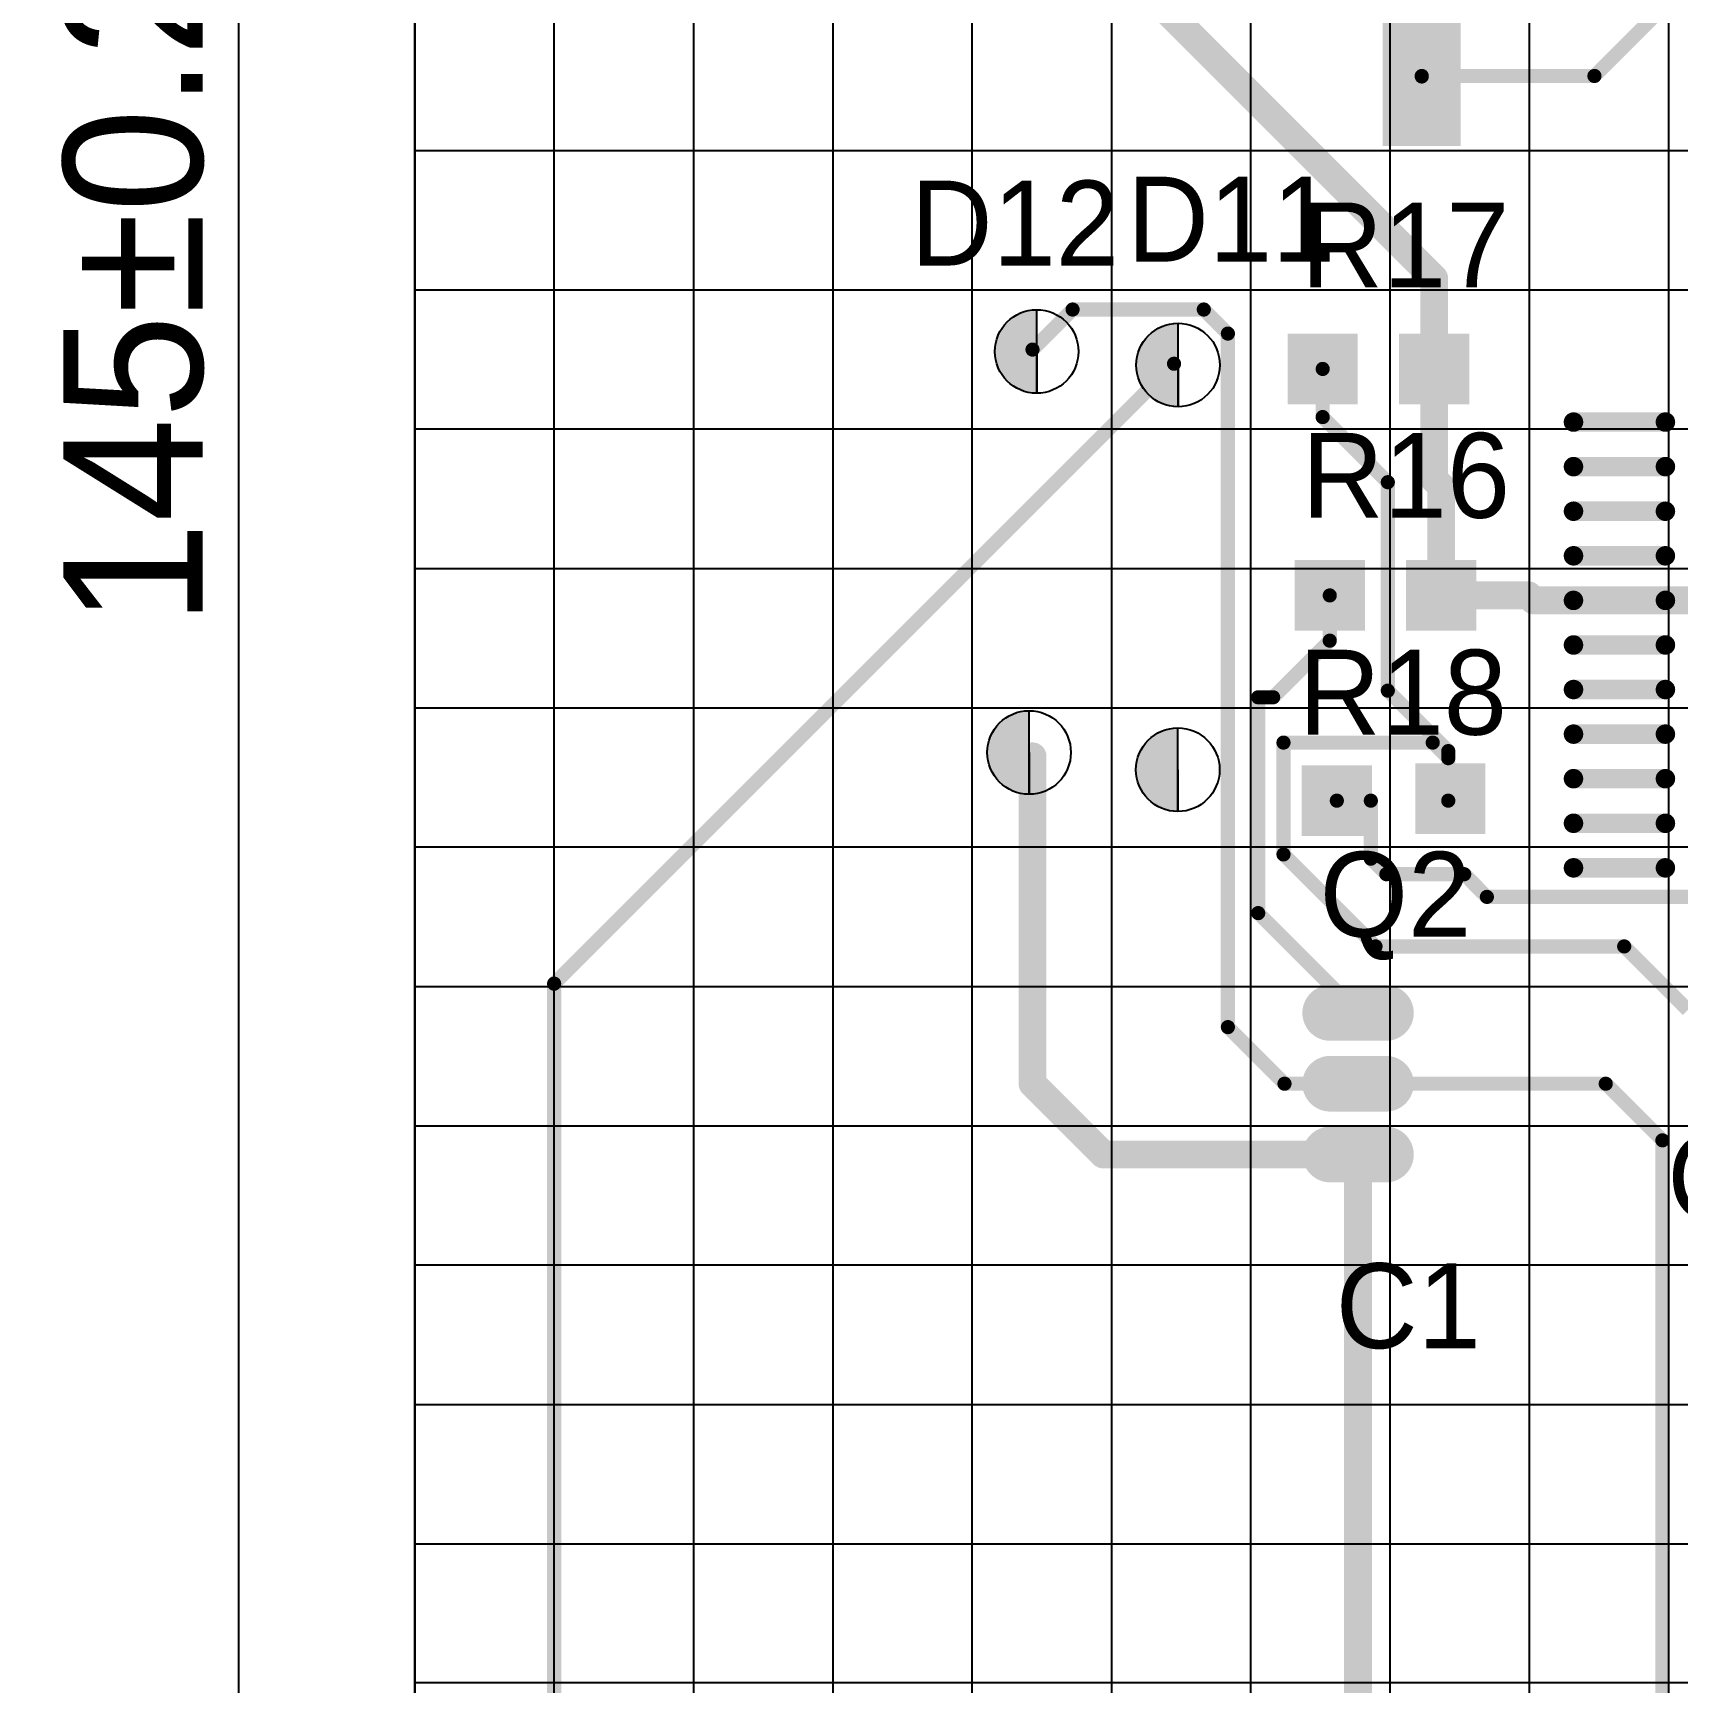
# Model space of a CAD drawing. Header units: millimetres. Extents: x 40 to 3761, y -469 to 920.
# Drawn here: x 1214.3 to 1243.82, y 168.64 to 198.25 of the extents above; entities that cross this region are included whole.
import ezdxf

# ---------------------------------------------------------------- set-up
doc = ezdxf.new("R2010")
doc.units = ezdxf.units.MM
doc.layers.get('Defpoints').update_dxf_attribs({"color": 5})
for name, color, linetype in [('3-размеры', 6, 'Continuous'), ('TopLayer', 1, 'Continuous'), ('TopOverlay', 2, 'Continuous'), ('Слой1', 7, 'Continuous')]:
    doc.layers.add(name, color=color, linetype=linetype)
doc.dimstyles.new('ISO-25', dxfattribs={"dimtxt": 2.5, "dimasz": 2.5, "dimexe": 1.25, "dimexo": 0.625, "dimtad": 1, "dimtxsty": 'Standard', "dimcen": 2.5, "dimadec": 0, "dimazin": 0, "dimtfac": 1, "dimtmove": 0, "dimatfit": 3, "dimfxl": 1, "dimarcsym": 0})

# ---------------------------------------------------------------- blocks, each defined once
blk = doc.blocks.new('*D80')
at = {"layer": '3-размеры', "color": 0, "lineweight": -2, "transparency": 16777216}
for p, q in [((1220.527, 271.139), (1211.781, 271.139)), ((1213.031, 268.639), (1213.031, 121.139)), ((1220.527, 118.639), (1211.781, 118.639))]:
    blk.add_line(p, q, dxfattribs=at)
at = {"layer": '3-размеры', "color": 0, "transparency": 16777216}
for points in [[(1212.614, 268.639), (1213.448, 268.639), (1213.031, 271.139)], [(1212.614, 121.139), (1213.448, 121.139), (1213.031, 118.639)]]:
    blk.add_solid(points, dxfattribs=at)
at = {"layer": 'Defpoints', "color": 0, "transparency": 16777216}
for p in [(1221.152, 271.139), (1213.031, 118.639), (1221.152, 118.639)]:
    blk.add_point(p, dxfattribs=at)
at = {"layer": '3-размеры', "color": 0, "transparency": 16777216, "insert": (1211.156, 194.889), "char_height": 2.5, "attachment_point": 5, "rotation": 90}
blk.add_mtext('150h12', dxfattribs=at)
blk = doc.blocks.new('*D77')
at = {"layer": '3-размеры', "color": 0, "lineweight": -2, "transparency": 16777216}
for p, q in [((1223.027, 266.139), (1216.736, 266.139)), ((1217.986, 263.639), (1217.986, 123.656)), ((1223.03, 121.156), (1216.736, 121.156))]:
    blk.add_line(p, q, dxfattribs=at)
at = {"layer": '3-размеры', "color": 0, "transparency": 16777216}
for points in [[(1217.57, 263.639), (1218.403, 263.639), (1217.986, 266.139)], [(1217.57, 123.656), (1218.403, 123.656), (1217.986, 121.156)]]:
    blk.add_solid(points, dxfattribs=at)
at = {"layer": 'Defpoints', "color": 0, "transparency": 16777216}
for p in [(1223.652, 266.139), (1217.986, 121.156), (1223.655, 121.156)]:
    blk.add_point(p, dxfattribs=at)
at = {"layer": '3-размеры', "color": 0, "transparency": 16777216, "insert": (1216.111, 193.647), "char_height": 2.5, "attachment_point": 5, "rotation": 90}
blk.add_mtext('145%%P0.2', dxfattribs=at)
blk = doc.blocks.new('*U56')
for p, q in [((2.5, 76.25), (2.5, -76.25)), ((-2.5, 73.75), (-2.5, -76.25)), ((0.003, -76.25), (0.003, 73.75))]:
    blk.add_line(p, q)
blk = doc.blocks.new('*U57')
at = {"color": 0, "linetype": 'ByBlock', "lineweight": -2, "transparency": 16777216}
for p in [(0, 0), (7.5, 0), (15, 0), (22.5, 0)]:
    blk.add_blockref('*U56', p, dxfattribs=at)
blk = doc.blocks.new('*U58')
for p, q in [((25, 2.5), (-25, 2.5)), ((-25, 0), (25, 0)), ((-25, -2.5), (25, -2.5))]:
    blk.add_line(p, q)
blk = doc.blocks.new('*U59')
at = {"color": 0, "linetype": 'ByBlock', "lineweight": -2, "transparency": 16777216}
for p in [(0, 75), (0, 67.5), (0, 60), (0, 52.5), (0, 45)]:
    blk.add_blockref('*U58', p, dxfattribs=at)

msp = doc.modelspace()

# ---------------------------------------------------------------- hatches: boundary and pattern name
h = msp.add_hatch(color=256)
h.dxf.hatch_style = 1
h.paths.add_polyline_path([(1232.313, 193.284, 0.414214), (1231.563, 192.534, 0.414214), (1232.313, 191.784), (1232.313, 192.534)])
h = msp.add_hatch(color=256)
h.dxf.hatch_style = 1
h.paths.add_polyline_path([(1234.849, 193.041, 0.414214), (1234.099, 192.291, 0.414214), (1234.849, 191.541), (1234.849, 192.291)])
h = msp.add_hatch(color=256)
h.dxf.hatch_style = 1
h.paths.add_polyline_path([(1232.176, 186.087, 0.414214), (1231.426, 185.337, 0.414214), (1232.176, 184.587), (1232.176, 185.337)])
h = msp.add_hatch(color=256)
h.dxf.hatch_style = 1
h.paths.add_polyline_path([(1234.844, 185.778, 0.414214), (1234.094, 185.028, 0.414214), (1234.844, 184.278), (1234.844, 185.028)])

# ---------------------------------------------------------------- linework, layer by layer
msp.add_line((1221.152, 118.639), (1221.152, 268.639))
at = {"layer": 'TopLayer'}
for points, const_width in [([(1239.445, 193.846), (1231.944, 201.347)], 0.5), ([(1243.541, 198.697), (1242.322, 197.478)], 0.254), ([(1242.322, 197.478), (1239.223, 197.478)], 0.254), ([(1239.223, 197.469), (1239.223, 197.478)], 0.254), ([(1239.445, 192.22), (1239.445, 193.846)], 0.5), ([(1232.957, 193.287), (1232.238, 192.568)], 0.254), ([(1235.311, 193.287), (1232.957, 193.287)], 0.254), ([(1235.743, 192.855), (1235.311, 193.287)], 0.254), ([(1235.743, 180.409), (1235.743, 192.855)], 0.254), ([(1239.445, 190.239), (1239.445, 192.22)], 0.5), ([(1234.778, 192.314), (1223.653, 181.189)], 0.254), ([(1237.445, 191.357), (1237.445, 192.22)], 0.254), ([(1238.613, 190.188), (1237.445, 191.357)], 0.254), ([(1243.596, 191.267), (1241.946, 191.267)], 0.35), ([(1239.572, 190.112), (1239.445, 190.239)], 0.5), ([(1243.596, 190.467), (1241.946, 190.467)], 0.35), ([(1238.613, 186.448), (1238.613, 190.188)], 0.254), ([(1239.572, 188.156), (1239.572, 190.112)], 0.5), ([(1243.596, 189.667), (1241.946, 189.667)], 0.35), ([(1243.596, 188.867), (1241.946, 188.867)], 0.35), ([(1241.141, 188.156), (1239.572, 188.156)], 0.5), ([(1241.23, 188.067), (1241.141, 188.156)], 0.5), ([(1237.572, 187.344), (1237.572, 188.156)], 0.254), ([(1242.771, 188.067), (1241.23, 188.067)], 0.5), ([(1243.596, 188.067), (1241.946, 188.067)], 0.35), ([(1246.716, 188.067), (1242.771, 188.067)], 0.5), ([(1237.572, 187.344), (1236.556, 186.328)], 0.254), ([(1243.596, 187.267), (1241.946, 187.267)], 0.35), ([(1239.699, 185.362), (1238.613, 186.448)], 0.254), ([(1243.596, 186.467), (1241.946, 186.467)], 0.35), ([(1236.556, 186.328), (1236.288, 186.328)], 0.254), ([(1236.288, 182.455), (1236.288, 186.328)], 0.254), ([(1243.596, 185.667), (1241.946, 185.667)], 0.35), ([(1232.238, 179.393), (1232.238, 185.268)], 0.5), ([(1236.742, 183.508), (1236.742, 185.515)], 0.254), ([(1239.42, 185.515), (1236.742, 185.515)], 0.254), ([(1239.699, 185.235), (1239.42, 185.515)], 0.254), ([(1239.699, 185.235), (1239.699, 185.362)], 0.254), ([(1239.699, 184.473), (1239.699, 185.235)], 0.254), ([(1243.596, 184.867), (1241.946, 184.867)], 0.35), ([(1238.309, 184.473), (1237.699, 184.473)], 0.254), ([(1238.309, 183.432), (1238.309, 184.473)], 0.254), ([(1243.596, 184.067), (1241.946, 184.067)], 0.35), ([(1238.393, 181.857), (1236.742, 183.508)], 0.254), ([(1238.588, 183.153), (1238.309, 183.432)], 0.254), ([(1243.596, 183.267), (1241.946, 183.267)], 0.35), ([(1239.985, 183.153), (1238.588, 183.153)], 0.254), ([(1240.391, 182.746), (1239.985, 183.153)], 0.254), ([(1244.227, 182.746), (1240.391, 182.746)], 0.254), ([(1238.08, 180.663), (1236.288, 182.455)], 0.254), ([(1242.855, 181.857), (1238.393, 181.857)], 0.254), ([(1243.998, 180.714), (1242.855, 181.857)], 0.254), ([(1223.653, 129.752), (1223.653, 181.189)], 0.254), ([(1237.58, 180.663), (1238.58, 180.663)], 1), ([(1236.759, 179.393), (1235.743, 180.409)], 0.254), ([(1237.58, 179.393), (1238.58, 179.393)], 1), ([(1233.508, 178.123), (1232.238, 179.393)], 0.5), ([(1238.08, 179.393), (1236.759, 179.393)], 0.254), ([(1242.525, 179.393), (1238.08, 179.393)], 0.254), ([(1243.541, 178.377), (1242.525, 179.393)], 0.254), ([(1237.58, 178.123), (1238.58, 178.123)], 1), ([(1238.08, 178.123), (1233.508, 178.123)], 0.5), ([(1238.08, 167.455), (1238.08, 178.123)], 0.5), ([(1243.541, 164.153), (1243.541, 178.377)], 0.254)]:
    msp.add_lwpolyline(points, dxfattribs=dict(at, const_width=const_width))
for points, const_width in [([(1239.286, 197.478, -1), (1239.159, 197.478, -1)], 0.127), ([(1239.286, 197.478, -1), (1239.159, 197.478, -1)], 0.127), ([(1239.286, 197.469, -1), (1239.159, 197.469, -1)], 0.127), ([(1242.385, 197.478, -1), (1242.258, 197.478, -1)], 0.127), ([(1242.385, 197.478, -1), (1242.258, 197.478, -1)], 0.127), ([(1239.57, 193.846, -1), (1239.32, 193.846, -1)], 0.25), ([(1239.57, 193.846, -1), (1239.32, 193.846, -1)], 0.25), ([(1233.02, 193.287, -1), (1232.893, 193.287, -1)], 0.127), ([(1233.02, 193.287, -1), (1232.893, 193.287, -1)], 0.127), ([(1235.375, 193.287, -1), (1235.248, 193.287, -1)], 0.127), ([(1235.375, 193.287, -1), (1235.248, 193.287, -1)], 0.127), ([(1235.807, 192.855, -1), (1235.68, 192.855, -1)], 0.127), ([(1235.807, 192.855, -1), (1235.68, 192.855, -1)], 0.127), ([(1232.301, 192.568, -1), (1232.174, 192.568, -1)], 0.127), ([(1239.57, 192.22, -1), (1239.32, 192.22, -1)], 0.25), ([(1239.57, 192.22, -1), (1239.32, 192.22, -1)], 0.25), ([(1234.841, 192.314, -1), (1234.714, 192.314, -1)], 0.127), ([(1237.508, 192.22, -1), (1237.381, 192.22, -1)], 0.127), ([(1237.508, 191.357, -1), (1237.381, 191.357, -1)], 0.127), ([(1237.508, 191.357, -1), (1237.381, 191.357, -1)], 0.127), ([(1242.033, 191.267, -1), (1241.858, 191.267, -1)], 0.175), ([(1243.683, 191.267, -1), (1243.508, 191.267, -1)], 0.175), ([(1239.57, 190.239, -1), (1239.32, 190.239, -1)], 0.25), ([(1239.57, 190.239, -1), (1239.32, 190.239, -1)], 0.25), ([(1242.033, 190.467, -1), (1241.858, 190.467, -1)], 0.175), ([(1243.683, 190.467, -1), (1243.508, 190.467, -1)], 0.175), ([(1238.677, 190.188, -1), (1238.55, 190.188, -1)], 0.127), ([(1238.677, 190.188, -1), (1238.55, 190.188, -1)], 0.127), ([(1239.697, 190.112, -1), (1239.447, 190.112, -1)], 0.25), ([(1239.697, 190.112, -1), (1239.447, 190.112, -1)], 0.25), ([(1242.033, 189.667, -1), (1241.858, 189.667, -1)], 0.175), ([(1243.683, 189.667, -1), (1243.508, 189.667, -1)], 0.175), ([(1242.033, 188.867, -1), (1241.858, 188.867, -1)], 0.175), ([(1243.683, 188.867, -1), (1243.508, 188.867, -1)], 0.175), ([(1239.697, 188.156, -1), (1239.447, 188.156, -1)], 0.25), ([(1239.697, 188.156, -1), (1239.447, 188.156, -1)], 0.25), ([(1241.266, 188.156, -1), (1241.016, 188.156, -1)], 0.25), ([(1241.266, 188.156, -1), (1241.016, 188.156, -1)], 0.25), ([(1237.635, 188.156, -1), (1237.508, 188.156, -1)], 0.127), ([(1241.355, 188.067, -1), (1241.105, 188.067, -1)], 0.25), ([(1241.355, 188.067, -1), (1241.105, 188.067, -1)], 0.25), ([(1242.033, 188.067, -1), (1241.858, 188.067, -1)], 0.175), ([(1242.896, 188.067, -1), (1242.646, 188.067, -1)], 0.25), ([(1242.896, 188.067, -1), (1242.646, 188.067, -1)], 0.25), ([(1243.683, 188.067, -1), (1243.508, 188.067, -1)], 0.175), ([(1237.635, 187.344, -1), (1237.508, 187.344, -1)], 0.127), ([(1237.635, 187.344, -1), (1237.508, 187.344, -1)], 0.127), ([(1242.033, 187.267, -1), (1241.858, 187.267, -1)], 0.175), ([(1243.683, 187.267, -1), (1243.508, 187.267, -1)], 0.175), ([(1238.677, 186.448, -1), (1238.55, 186.448, -1)], 0.127), ([(1238.677, 186.448, -1), (1238.55, 186.448, -1)], 0.127), ([(1242.033, 186.467, -1), (1241.858, 186.467, -1)], 0.175), ([(1243.683, 186.467, -1), (1243.508, 186.467, -1)], 0.175), ([(1236.351, 186.328, -1), (1236.224, 186.328, -1)], 0.127), ([(1236.351, 186.328, -1), (1236.224, 186.328, -1)], 0.127), ([(1236.619, 186.328, -1), (1236.492, 186.328, -1)], 0.127), ([(1236.619, 186.328, -1), (1236.492, 186.328, -1)], 0.127), ([(1242.033, 185.667, -1), (1241.858, 185.667, -1)], 0.175), ([(1243.683, 185.667, -1), (1243.508, 185.667, -1)], 0.175), ([(1232.363, 185.268, -1), (1232.113, 185.268, -1)], 0.25), ([(1236.805, 185.515, -1), (1236.678, 185.515, -1)], 0.127), ([(1236.805, 185.515, -1), (1236.678, 185.515, -1)], 0.127), ([(1239.483, 185.515, -1), (1239.356, 185.515, -1)], 0.127), ([(1239.483, 185.515, -1), (1239.356, 185.515, -1)], 0.127), ([(1239.762, 185.362, -1), (1239.635, 185.362, -1)], 0.127), ([(1239.762, 185.362, -1), (1239.635, 185.362, -1)], 0.127), ([(1239.762, 185.235, -1), (1239.635, 185.235, -1)], 0.127), ([(1239.762, 185.235, -1), (1239.635, 185.235, -1)], 0.127), ([(1239.762, 185.235, -1), (1239.635, 185.235, -1)], 0.127), ([(1242.033, 184.867, -1), (1241.858, 184.867, -1)], 0.175), ([(1243.683, 184.867, -1), (1243.508, 184.867, -1)], 0.175), ([(1237.762, 184.473, -1), (1237.635, 184.473, -1)], 0.127), ([(1238.372, 184.473, -1), (1238.245, 184.473, -1)], 0.127), ([(1238.372, 184.473, -1), (1238.245, 184.473, -1)], 0.127), ([(1239.762, 184.473, -1), (1239.635, 184.473, -1)], 0.127), ([(1242.033, 184.067, -1), (1241.858, 184.067, -1)], 0.175), ([(1243.683, 184.067, -1), (1243.508, 184.067, -1)], 0.175), ([(1236.805, 183.508, -1), (1236.678, 183.508, -1)], 0.127), ([(1236.805, 183.508, -1), (1236.678, 183.508, -1)], 0.127), ([(1238.372, 183.432, -1), (1238.245, 183.432, -1)], 0.127), ([(1238.372, 183.432, -1), (1238.245, 183.432, -1)], 0.127), ([(1242.033, 183.267, -1), (1241.858, 183.267, -1)], 0.175), ([(1243.683, 183.267, -1), (1243.508, 183.267, -1)], 0.175), ([(1238.651, 183.153, -1), (1238.524, 183.153, -1)], 0.127), ([(1238.651, 183.153, -1), (1238.524, 183.153, -1)], 0.127), ([(1240.048, 183.153, -1), (1239.921, 183.153, -1)], 0.127), ([(1240.048, 183.153, -1), (1239.921, 183.153, -1)], 0.127), ([(1240.455, 182.746, -1), (1240.328, 182.746, -1)], 0.127), ([(1240.455, 182.746, -1), (1240.328, 182.746, -1)], 0.127), ([(1236.351, 182.455, -1), (1236.224, 182.455, -1)], 0.127), ([(1236.351, 182.455, -1), (1236.224, 182.455, -1)], 0.127), ([(1238.456, 181.857, -1), (1238.329, 181.857, -1)], 0.127), ([(1238.456, 181.857, -1), (1238.329, 181.857, -1)], 0.127), ([(1242.919, 181.857, -1), (1242.792, 181.857, -1)], 0.127), ([(1242.919, 181.857, -1), (1242.792, 181.857, -1)], 0.127), ([(1223.716, 181.189, -1), (1223.589, 181.189, -1)], 0.127), ([(1223.716, 181.189, -1), (1223.589, 181.189, -1)], 0.127), ([(1237.83, 180.663, -1), (1237.33, 180.663, -1)], 0.5), ([(1238.83, 180.663, -1), (1238.33, 180.663, -1)], 0.5), ([(1235.807, 180.409, -1), (1235.68, 180.409, -1)], 0.127), ([(1235.807, 180.409, -1), (1235.68, 180.409, -1)], 0.127), ([(1237.83, 179.393, -1), (1237.33, 179.393, -1)], 0.5), ([(1238.83, 179.393, -1), (1238.33, 179.393, -1)], 0.5), ([(1232.363, 179.393, -1), (1232.113, 179.393, -1)], 0.25), ([(1232.363, 179.393, -1), (1232.113, 179.393, -1)], 0.25), ([(1236.823, 179.393, -1), (1236.696, 179.393, -1)], 0.127), ([(1236.823, 179.393, -1), (1236.696, 179.393, -1)], 0.127), ([(1242.588, 179.393, -1), (1242.461, 179.393, -1)], 0.127), ([(1242.588, 179.393, -1), (1242.461, 179.393, -1)], 0.127), ([(1237.83, 178.123, -1), (1237.33, 178.123, -1)], 0.5), ([(1238.83, 178.123, -1), (1238.33, 178.123, -1)], 0.5), ([(1233.633, 178.123, -1), (1233.383, 178.123, -1)], 0.25), ([(1233.633, 178.123, -1), (1233.383, 178.123, -1)], 0.25), ([(1238.205, 178.123, -1), (1237.955, 178.123, -1)], 0.25), ([(1238.205, 178.123, -1), (1237.955, 178.123, -1)], 0.25), ([(1243.604, 178.377, -1), (1243.477, 178.377, -1)], 0.127), ([(1243.604, 178.377, -1), (1243.477, 178.377, -1)], 0.127)]:
    msp.add_lwpolyline(points, format="xyb", close=True, dxfattribs=dict(at, const_width=const_width))
for points in [[(1238.523, 196.219), (1238.523, 198.719), (1239.923, 196.219), (1239.923, 198.719)], [(1238.075, 191.585), (1236.815, 191.585), (1238.075, 192.855), (1236.815, 192.855)], [(1240.075, 191.585), (1238.815, 191.585), (1240.075, 192.855), (1238.815, 192.855)], [(1238.202, 187.521), (1236.942, 187.521), (1238.202, 188.791), (1236.942, 188.791)], [(1240.202, 187.521), (1238.942, 187.521), (1240.202, 188.791), (1238.942, 188.791)], [(1238.329, 183.838), (1237.069, 183.838), (1238.329, 185.108), (1237.069, 185.108)], [(1240.366, 183.875), (1239.106, 183.875), (1240.366, 185.145), (1239.106, 185.145)]]:
    msp.add_solid(points, dxfattribs=at)
at = {"layer": 'Слой1'}
for p, q in [((1232.313, 191.784), (1232.313, 193.284)), ((1234.849, 191.541), (1234.849, 193.041)), ((1232.313, 192.534), (1232.313, 191.784)), ((1234.849, 192.291), (1234.849, 191.541)), ((1232.176, 184.587), (1232.176, 186.087)), ((1234.844, 184.278), (1234.844, 185.778)), ((1232.176, 185.337), (1232.176, 184.587)), ((1234.844, 185.028), (1234.844, 184.278))]:
    msp.add_line(p, q, dxfattribs=at)
for centre in [(1232.313, 192.534), (1234.849, 192.291), (1232.176, 185.337), (1234.844, 185.028)]:
    msp.add_circle(centre, 0.75, dxfattribs=at)

# ---------------------------------------------------------------- block references
for name, p in [('*U57', (1223.652, 194.889)), ('*U59', (1246.152, 121.139))]:
    msp.add_blockref(name, p)

# ---------------------------------------------------------------- texts
at = {"layer": 'TopOverlay'}
for s, p in [('D12', (1230.05, 194.076)), ('D11', (1233.931, 194.147)), ('R17', (1237.056, 193.683)), ('R16', (1237.069, 189.549)), ('R18', (1237.012, 185.657)), ('Q2', (1237.392, 182.031)), ('C15', (1243.627, 176.954)), ('C1', (1237.678, 174.647))]:
    msp.add_text(s, height=1.524, dxfattribs=at).set_placement(p)

# ---------------------------------------------------------------- dimensions: what is measured, and where the dimension line sits
at = {"layer": '3-размеры'}
for base, p1, p2, text, picture, middle in [((1213.031, 118.639), (1221.152, 271.139), (1221.152, 118.639), '150h12', '*D80', (1211.156, 194.889)), ((1217.986, 121.156), (1223.652, 266.139), (1223.655, 121.156), '145%%P0.2', '*D77', (1216.111, 193.647))]:
    dim = msp.add_linear_dim(base=base, p1=p1, p2=p2, angle=90, text=text, dimstyle='ISO-25', dxfattribs=at)
    dim.commit()
    dim.dimension.update_dxf_attribs({"geometry": picture, "text_midpoint": middle})

doc.saveas('drawing.dxf')
